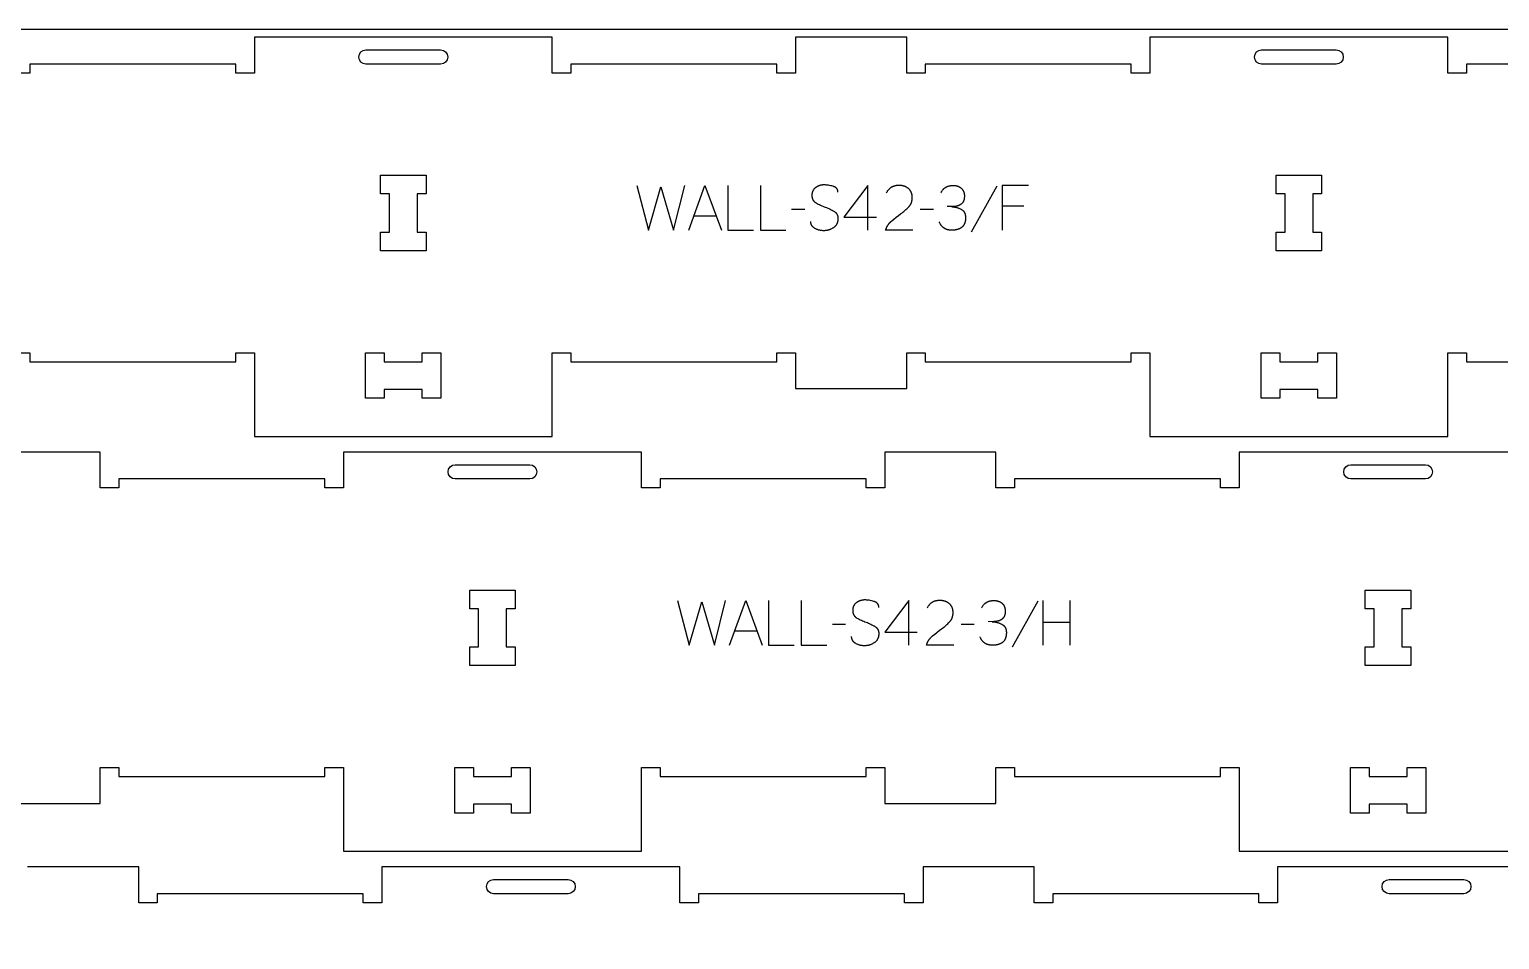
# Model space of a CAD drawing. Extents: x 0 to 4485, y 0 to 10771.
# Drawn here: x 986 to 1971, y 3639 to 4249 of the extents above; entities that cross this region are included whole.
import ezdxf

# ---------------------------------------------------------------- set-up
doc = ezdxf.new("R2010")
doc.units = 0
for name, color, linetype in [('0_SHEET_SPRUCEPLY_2440X122', 1, 'CONTINUOUS'), ('1_ANYTOOL_1MMDEEP_LABELS_S', 2, 'CONTINUOUS'), ('3_ANYTOOL_CUTTHROUGH_INSID', 4, 'CONTINUOUS'), ('4_ANYTOOL_CUTTHROUGH_OUTSI', 5, 'CONTINUOUS')]:
    doc.layers.add(name, color=color, linetype=linetype)

msp = doc.modelspace()

# ---------------------------------------------------------------- linework, layer by layer
at = {"layer": '0_SHEET_SPRUCEPLY_2440X122'}
msp.add_lwpolyline([(371.7, 4249.42), (371.7, 3029.42), (2811.7, 3029.42), (2811.7, 4249.42)], close=True, dxfattribs=at)
at = {"layer": '1_ANYTOOL_1MMDEEP_LABELS_S', "color": 2}
for points in [[(1392.7, 4144.85), (1400.41, 4114.85), (1408.85, 4143.95), (1417.34, 4114.85), (1424.84, 4144.85)], [(1427.41, 4114.85), (1438.3, 4144.85), (1449.35, 4114.85)], [(1453.64, 4144.85), (1453.64, 4114.85), (1470.74, 4114.85)], [(1475.45, 4144.85), (1475.45, 4114.85), (1492.55, 4114.85)], [(1527.44, 4140.26), (1527.44, 4140.45), (1527.43, 4140.54), (1527.43, 4140.63), (1527.42, 4140.72), (1527.41, 4140.81), (1527.4, 4140.9), (1527.39, 4140.99), (1527.37, 4141.07), (1527.36, 4141.16), (1527.34, 4141.24), (1527.32, 4141.33), (1527.3, 4141.41), (1527.28, 4141.49), (1527.26, 4141.57), (1527.23, 4141.65), (1527.21, 4141.73), (1527.18, 4141.81), (1527.15, 4141.88), (1527.12, 4141.96), (1527.09, 4142.03), (1527.05, 4142.1), (1527.01, 4142.18), (1526.98, 4142.25), (1526.94, 4142.32), (1526.9, 4142.39), (1526.85, 4142.45), (1526.81, 4142.52), (1526.77, 4142.59), (1526.72, 4142.65), (1526.67, 4142.71), (1526.62, 4142.78), (1526.57, 4142.84), (1526.51, 4142.9), (1526.46, 4142.96), (1526.4, 4143.02), (1526.34, 4143.08), (1526.28, 4143.13), (1526.22, 4143.19), (1526.16, 4143.24), (1526.09, 4143.3), (1526.03, 4143.35), (1525.96, 4143.4), (1525.89, 4143.45), (1525.82, 4143.5), (1525.74, 4143.55), (1525.67, 4143.6), (1525.59, 4143.64), (1525.52, 4143.69), (1525.44, 4143.73), (1525.36, 4143.78), (1525.27, 4143.82), (1525.1, 4143.9), (1524.93, 4143.98), (1524.75, 4144.05), (1524.56, 4144.12), (1524.36, 4144.18), (1524.16, 4144.25), (1523.35, 4144.47), (1522.55, 4144.66), (1521.76, 4144.82), (1520.99, 4144.95), (1520.61, 4145.01), (1520.24, 4145.06), (1519.86, 4145.1), (1519.49, 4145.13), (1519.13, 4145.16), (1518.77, 4145.17), (1518.41, 4145.18), (1518.05, 4145.19), (1517.86, 4145.19), (1517.66, 4145.18), (1517.47, 4145.17), (1517.28, 4145.16), (1517.09, 4145.14), (1516.9, 4145.12), (1516.71, 4145.1), (1516.53, 4145.07), (1516.34, 4145.04), (1516.16, 4145.01), (1515.98, 4144.97), (1515.8, 4144.93), (1515.62, 4144.89), (1515.44, 4144.84), (1515.26, 4144.79), (1515.08, 4144.73), (1514.91, 4144.67), (1514.74, 4144.61), (1514.56, 4144.55), (1514.39, 4144.48), (1514.22, 4144.4), (1514.05, 4144.33), (1513.89, 4144.25), (1513.72, 4144.16), (1513.56, 4144.08), (1513.39, 4143.99), (1513.23, 4143.89), (1513.07, 4143.79), (1512.91, 4143.69), (1512.75, 4143.59), (1512.59, 4143.48), (1512.44, 4143.37), (1512.29, 4143.25), (1512.14, 4143.13), (1511.99, 4143.01), (1511.86, 4142.89), (1511.72, 4142.76), (1511.59, 4142.63), (1511.47, 4142.5), (1511.35, 4142.36), (1511.24, 4142.22), (1511.13, 4142.08), (1511.02, 4141.93), (1510.92, 4141.78), (1510.83, 4141.63), (1510.74, 4141.47), (1510.65, 4141.32), (1510.57, 4141.15), (1510.5, 4140.99), (1510.43, 4140.82), (1510.36, 4140.65), (1510.3, 4140.48), (1510.25, 4140.3), (1510.2, 4140.12), (1510.15, 4139.94), (1510.11, 4139.75), (1510.07, 4139.57), (1510.04, 4139.37), (1510.01, 4139.18), (1509.99, 4138.98), (1509.97, 4138.78), (1509.96, 4138.58), (1509.95, 4138.37), (1509.95, 4138.16), (1509.96, 4137.94), (1509.96, 4137.73), (1509.98, 4137.53), (1510, 4137.32), (1510.02, 4137.12), (1510.05, 4136.92), (1510.09, 4136.73), (1510.13, 4136.54), (1510.18, 4136.36), (1510.23, 4136.17), (1510.29, 4136), (1510.35, 4135.82), (1510.38, 4135.74), (1510.42, 4135.65), (1510.46, 4135.57), (1510.49, 4135.48), (1510.53, 4135.4), (1510.57, 4135.32), (1510.62, 4135.24), (1510.66, 4135.16), (1510.7, 4135.08), (1510.75, 4135), (1510.8, 4134.93), (1510.85, 4134.85), (1510.9, 4134.78), (1510.95, 4134.7), (1511, 4134.63), (1511.06, 4134.56), (1511.11, 4134.49), (1511.17, 4134.42), (1511.23, 4134.35), (1511.29, 4134.28), (1511.35, 4134.21), (1511.41, 4134.14), (1511.48, 4134.08), (1511.54, 4134.01), (1511.68, 4133.89), (1511.82, 4133.76), (1511.97, 4133.64), (1512.12, 4133.53), (1512.28, 4133.42), (1512.44, 4133.31), (1512.61, 4133.2), (1512.78, 4133.1), (1513.5, 4132.71), (1514.23, 4132.33), (1514.97, 4131.96), (1515.74, 4131.61), (1516.52, 4131.26), (1517.31, 4130.93), (1518.12, 4130.61), (1518.95, 4130.3), (1519.78, 4129.98), (1520.58, 4129.65), (1521.37, 4129.31), (1522.13, 4128.95), (1522.88, 4128.58), (1523.61, 4128.19), (1524.31, 4127.78), (1525, 4127.36), (1525.16, 4127.25), (1525.32, 4127.14), (1525.48, 4127.02), (1525.55, 4126.96), (1525.62, 4126.9), (1525.7, 4126.84), (1525.77, 4126.77), (1525.83, 4126.71), (1525.9, 4126.65), (1525.97, 4126.58), (1526.03, 4126.51), (1526.1, 4126.45), (1526.16, 4126.38), (1526.22, 4126.31), (1526.28, 4126.24), (1526.33, 4126.16), (1526.39, 4126.09), (1526.44, 4126.02), (1526.5, 4125.94), (1526.55, 4125.87), (1526.6, 4125.79), (1526.65, 4125.71), (1526.69, 4125.63), (1526.74, 4125.55), (1526.78, 4125.47), (1526.83, 4125.39), (1526.87, 4125.31), (1526.91, 4125.23), (1526.95, 4125.14), (1526.98, 4125.06), (1527.02, 4124.97), (1527.05, 4124.88), (1527.08, 4124.79), (1527.11, 4124.7), (1527.14, 4124.61), (1527.17, 4124.52), (1527.2, 4124.43), (1527.25, 4124.24), (1527.29, 4124.05), (1527.33, 4123.85), (1527.36, 4123.66), (1527.38, 4123.45), (1527.4, 4123.24), (1527.42, 4123.03), (1527.42, 4122.82), (1527.43, 4122.6), (1527.42, 4122.38), (1527.41, 4122.15), (1527.4, 4121.92), (1527.37, 4121.69), (1527.35, 4121.46), (1527.32, 4121.23), (1527.28, 4121.01), (1527.24, 4120.8), (1527.19, 4120.59), (1527.14, 4120.38), (1527.08, 4120.17), (1527.02, 4119.97), (1526.96, 4119.77), (1526.89, 4119.58), (1526.81, 4119.39), (1526.73, 4119.2), (1526.64, 4119.02), (1526.55, 4118.84), (1526.45, 4118.67), (1526.35, 4118.49), (1526.24, 4118.33), (1526.13, 4118.16), (1526.02, 4118), (1525.89, 4117.84), (1525.77, 4117.69), (1525.64, 4117.54), (1525.5, 4117.4), (1525.36, 4117.25), (1525.21, 4117.12), (1525.06, 4116.98), (1524.9, 4116.85), (1524.74, 4116.73), (1524.57, 4116.6), (1524.4, 4116.48), (1524.22, 4116.37), (1523.86, 4116.15), (1523.5, 4115.94), (1523.13, 4115.75), (1522.76, 4115.57), (1522.39, 4115.4), (1522.01, 4115.25), (1521.82, 4115.18), (1521.63, 4115.11), (1521.43, 4115.05), (1521.24, 4114.99), (1521.05, 4114.93), (1520.85, 4114.88), (1520.66, 4114.83), (1520.46, 4114.78), (1520.26, 4114.74), (1520.06, 4114.7), (1519.86, 4114.67), (1519.66, 4114.64), (1519.46, 4114.61), (1519.26, 4114.58), (1518.85, 4114.54), (1518.44, 4114.51), (1518.03, 4114.5), (1517.62, 4114.5), (1517.21, 4114.52), (1516.81, 4114.54), (1516.41, 4114.58), (1516.01, 4114.63), (1515.62, 4114.7), (1515.24, 4114.78), (1514.85, 4114.87), (1514.48, 4114.97), (1514.11, 4115.09), (1513.74, 4115.21), (1513.37, 4115.35), (1513.02, 4115.51), (1512.66, 4115.67), (1512.31, 4115.85), (1511.97, 4116.05), (1511.8, 4116.15), (1511.63, 4116.25), (1511.48, 4116.36), (1511.32, 4116.47), (1511.18, 4116.58), (1511.03, 4116.69), (1510.9, 4116.81), (1510.77, 4116.93), (1510.64, 4117.06), (1510.52, 4117.18), (1510.41, 4117.31), (1510.3, 4117.45), (1510.24, 4117.51), (1510.19, 4117.58), (1510.14, 4117.65), (1510.09, 4117.72), (1510.04, 4117.79), (1510, 4117.86), (1509.95, 4117.93), (1509.91, 4118.01), (1509.87, 4118.08), (1509.83, 4118.15), (1509.79, 4118.23), (1509.75, 4118.3), (1509.71, 4118.38), (1509.68, 4118.46), (1509.64, 4118.53), (1509.61, 4118.61), (1509.58, 4118.69), (1509.55, 4118.77), (1509.52, 4118.85), (1509.49, 4118.93), (1509.44, 4119.1), (1509.4, 4119.27), (1509.36, 4119.44), (1509.32, 4119.61), (1509.29, 4119.79), (1509.27, 4119.97), (1509.25, 4120.15), (1509.23, 4120.34), (1509.23, 4120.53), (1509.22, 4120.72)], [(1547.45, 4114.85), (1547.5, 4144.89), (1531.47, 4123.5)], [(1577.67, 4114.89), (1559.37, 4114.93), (1559.51, 4115.39), (1559.59, 4115.61), (1559.67, 4115.83), (1559.76, 4116.05), (1559.85, 4116.27), (1559.94, 4116.49), (1560.04, 4116.7), (1560.14, 4116.91), (1560.24, 4117.12), (1560.35, 4117.32), (1560.46, 4117.52), (1560.57, 4117.72), (1560.69, 4117.92), (1560.81, 4118.12), (1560.94, 4118.31), (1561.06, 4118.5), (1561.2, 4118.69), (1561.33, 4118.88), (1561.47, 4119.06), (1561.61, 4119.24), (1561.76, 4119.42), (1561.91, 4119.6), (1562.06, 4119.77), (1562.22, 4119.94), (1562.38, 4120.11), (1562.54, 4120.28), (1562.71, 4120.45), (1562.88, 4120.61), (1563.06, 4120.77), (1563.42, 4121.08), (1564.89, 4122.3), (1566.38, 4123.49), (1567.89, 4124.64), (1569.42, 4125.77), (1570.17, 4126.34), (1570.9, 4126.9), (1571.62, 4127.48), (1572.3, 4128.07), (1572.97, 4128.66), (1573.62, 4129.26), (1574.24, 4129.87), (1574.84, 4130.49), (1574.98, 4130.64), (1575.12, 4130.8), (1575.26, 4130.96), (1575.39, 4131.13), (1575.52, 4131.29), (1575.64, 4131.46), (1575.76, 4131.63), (1575.87, 4131.8), (1575.98, 4131.98), (1576.08, 4132.15), (1576.18, 4132.33), (1576.27, 4132.52), (1576.36, 4132.7), (1576.45, 4132.88), (1576.53, 4133.07), (1576.61, 4133.26), (1576.68, 4133.46), (1576.74, 4133.65), (1576.81, 4133.85), (1576.86, 4134.05), (1576.92, 4134.25), (1576.97, 4134.45), (1577.01, 4134.66), (1577.05, 4134.87), (1577.08, 4135.08), (1577.11, 4135.29), (1577.14, 4135.51), (1577.16, 4135.72), (1577.17, 4135.94), (1577.19, 4136.17), (1577.19, 4136.39), (1577.2, 4136.62), (1577.19, 4136.87), (1577.19, 4137.11), (1577.17, 4137.36), (1577.16, 4137.59), (1577.13, 4137.83), (1577.11, 4138.06), (1577.07, 4138.29), (1577.04, 4138.51), (1577, 4138.73), (1576.95, 4138.95), (1576.9, 4139.16), (1576.84, 4139.37), (1576.78, 4139.57), (1576.71, 4139.77), (1576.64, 4139.97), (1576.56, 4140.16), (1576.48, 4140.35), (1576.4, 4140.54), (1576.3, 4140.72), (1576.21, 4140.9), (1576.11, 4141.07), (1576, 4141.24), (1575.89, 4141.41), (1575.77, 4141.57), (1575.65, 4141.73), (1575.53, 4141.89), (1575.4, 4142.04), (1575.26, 4142.19), (1575.12, 4142.33), (1574.97, 4142.48), (1574.82, 4142.61), (1574.67, 4142.75), (1574.51, 4142.87), (1574.35, 4143), (1574.18, 4143.12), (1574.01, 4143.24), (1573.84, 4143.35), (1573.67, 4143.46), (1573.5, 4143.56), (1573.32, 4143.66), (1573.14, 4143.76), (1572.96, 4143.85), (1572.77, 4143.94), (1572.58, 4144.03), (1572.39, 4144.11), (1572.2, 4144.18), (1572, 4144.25), (1571.81, 4144.32), (1571.61, 4144.38), (1571.4, 4144.44), (1571.2, 4144.5), (1570.99, 4144.55), (1570.78, 4144.6), (1570.56, 4144.64), (1570.35, 4144.68), (1570.13, 4144.71), (1569.9, 4144.74), (1569.68, 4144.77), (1569.45, 4144.79), (1569.22, 4144.81), (1568.99, 4144.83), (1568.76, 4144.84), (1568.28, 4144.85), (1567.91, 4144.84), (1567.55, 4144.83), (1567.2, 4144.8), (1566.85, 4144.77), (1566.51, 4144.72), (1566.18, 4144.67), (1565.85, 4144.6), (1565.53, 4144.53), (1565.22, 4144.44), (1565.06, 4144.4), (1564.91, 4144.35), (1564.76, 4144.3), (1564.61, 4144.24), (1564.46, 4144.19), (1564.32, 4144.13), (1564.17, 4144.07), (1564.03, 4144), (1563.89, 4143.94), (1563.75, 4143.87), (1563.61, 4143.8), (1563.47, 4143.72), (1563.34, 4143.65), (1563.2, 4143.57), (1563.07, 4143.49), (1562.94, 4143.41), (1562.81, 4143.32), (1562.69, 4143.23), (1562.56, 4143.14), (1562.44, 4143.05), (1562.31, 4142.95), (1562.19, 4142.85), (1562.08, 4142.75), (1561.96, 4142.65), (1561.84, 4142.54), (1561.73, 4142.43), (1561.62, 4142.32), (1561.51, 4142.21), (1561.4, 4142.09), (1561.29, 4141.98), (1561.18, 4141.86), (1561.08, 4141.73), (1560.88, 4141.48), (1560.68, 4141.21), (1560.49, 4140.94), (1560.31, 4140.66), (1560.13, 4140.36), (1559.96, 4140.06), (1559.8, 4139.75)], [(1596.35, 4139.92), (1596.51, 4140.22), (1596.68, 4140.51), (1596.85, 4140.8), (1597.02, 4141.07), (1597.21, 4141.34), (1597.4, 4141.59), (1597.59, 4141.84), (1597.69, 4141.96), (1597.8, 4142.07), (1597.9, 4142.19), (1598, 4142.3), (1598.11, 4142.41), (1598.22, 4142.52), (1598.33, 4142.62), (1598.44, 4142.72), (1598.55, 4142.82), (1598.67, 4142.92), (1598.78, 4143.02), (1598.9, 4143.11), (1599.02, 4143.2), (1599.14, 4143.29), (1599.27, 4143.37), (1599.39, 4143.45), (1599.51, 4143.54), (1599.64, 4143.61), (1599.77, 4143.69), (1599.9, 4143.76), (1600.03, 4143.83), (1600.17, 4143.9), (1600.3, 4143.97), (1600.44, 4144.03), (1600.58, 4144.09), (1600.72, 4144.15), (1600.86, 4144.21), (1601, 4144.26), (1601.14, 4144.31), (1601.29, 4144.36), (1601.44, 4144.41), (1601.59, 4144.46), (1601.89, 4144.54), (1602.2, 4144.61), (1602.51, 4144.67), (1602.84, 4144.73), (1603.16, 4144.77), (1603.5, 4144.8), (1603.84, 4144.83), (1604.19, 4144.84), (1604.54, 4144.85), (1604.75, 4144.84), (1604.96, 4144.84), (1605.16, 4144.83), (1605.36, 4144.82), (1605.57, 4144.8), (1605.76, 4144.78), (1605.96, 4144.76), (1606.15, 4144.73), (1606.34, 4144.7), (1606.53, 4144.66), (1606.72, 4144.62), (1606.9, 4144.58), (1607.08, 4144.53), (1607.26, 4144.48), (1607.43, 4144.43), (1607.61, 4144.37), (1607.78, 4144.31), (1607.95, 4144.25), (1608.11, 4144.18), (1608.28, 4144.11), (1608.44, 4144.03), (1608.6, 4143.95), (1608.75, 4143.87), (1608.91, 4143.78), (1609.06, 4143.69), (1609.21, 4143.6), (1609.35, 4143.5), (1609.5, 4143.4), (1609.64, 4143.3), (1609.78, 4143.19), (1609.91, 4143.08), (1610.05, 4142.96), (1610.18, 4142.84), (1610.3, 4142.72), (1610.42, 4142.59), (1610.54, 4142.46), (1610.66, 4142.33), (1610.76, 4142.2), (1610.87, 4142.06), (1610.97, 4141.92), (1611.07, 4141.77), (1611.16, 4141.63), (1611.25, 4141.48), (1611.33, 4141.32), (1611.41, 4141.17), (1611.49, 4141.01), (1611.56, 4140.84), (1611.63, 4140.68), (1611.69, 4140.51), (1611.75, 4140.34), (1611.8, 4140.16), (1611.85, 4139.98), (1611.9, 4139.8), (1611.94, 4139.62), (1611.98, 4139.43), (1612.01, 4139.24), (1612.04, 4139.05), (1612.06, 4138.85), (1612.08, 4138.65), (1612.1, 4138.45), (1612.11, 4138.24), (1612.12, 4138.03), (1612.12, 4137.82), (1612.12, 4137.26), (1612.11, 4136.93), (1612.08, 4136.6), (1612.05, 4136.29), (1612.01, 4135.99), (1611.99, 4135.84), (1611.96, 4135.7), (1611.93, 4135.56), (1611.9, 4135.42), (1611.87, 4135.28), (1611.83, 4135.15), (1611.8, 4135.02), (1611.76, 4134.89), (1611.72, 4134.76), (1611.67, 4134.64), (1611.63, 4134.52), (1611.58, 4134.4), (1611.53, 4134.28), (1611.47, 4134.17), (1611.42, 4134.06), (1611.36, 4133.95), (1611.3, 4133.85), (1611.24, 4133.74), (1611.17, 4133.64), (1611.11, 4133.55), (1611.04, 4133.45), (1610.97, 4133.36), (1610.82, 4133.18), (1610.67, 4133.01), (1610.51, 4132.84), (1610.35, 4132.68), (1610.27, 4132.61), (1610.19, 4132.53), (1610.11, 4132.46), (1610.02, 4132.39), (1609.93, 4132.32), (1609.85, 4132.25), (1609.76, 4132.18), (1609.67, 4132.12), (1609.58, 4132.05), (1609.49, 4131.99), (1609.4, 4131.93), (1609.3, 4131.87), (1609.21, 4131.82), (1609.11, 4131.76), (1609.02, 4131.71), (1608.92, 4131.66), (1608.82, 4131.61), (1608.72, 4131.56), (1608.62, 4131.51), (1608.52, 4131.47), (1608.41, 4131.42), (1608.31, 4131.38), (1608.1, 4131.3), (1607.88, 4131.23), (1607.66, 4131.16), (1607.44, 4131.1), (1607.22, 4131.04), (1607, 4130.98), (1606.77, 4130.93), (1606.54, 4130.88), (1606.31, 4130.84), (1606.08, 4130.8), (1605.84, 4130.77), (1605.61, 4130.74), (1605.37, 4130.72), (1605.13, 4130.7), (1604.88, 4130.68), (1604.64, 4130.67), (1604.39, 4130.66), (1600.68, 4130.62)], [(1633.9, 4144.37), (1616.71, 4113.6)], [(1655.15, 4144.85), (1637.5, 4144.85), (1637.5, 4114.85)], [(1505.2, 4128.73), (1496.41, 4128.65)], [(1591.38, 4128.73), (1582.6, 4128.65)], [(1603.47, 4130.62), (1603.9, 4130.59), (1604.34, 4130.55), (1604.77, 4130.5), (1605.19, 4130.44), (1605.61, 4130.37), (1606.02, 4130.29), (1606.44, 4130.2), (1606.84, 4130.1), (1607.24, 4129.98), (1607.64, 4129.86), (1608.04, 4129.72), (1608.42, 4129.58), (1608.81, 4129.42), (1609.19, 4129.25), (1609.57, 4129.07), (1609.94, 4128.88), (1610.12, 4128.78), (1610.3, 4128.68), (1610.38, 4128.62), (1610.47, 4128.57), (1610.55, 4128.51), (1610.63, 4128.45), (1610.71, 4128.39), (1610.79, 4128.33), (1610.87, 4128.27), (1610.94, 4128.21), (1611.02, 4128.14), (1611.09, 4128.08), (1611.16, 4128.01), (1611.23, 4127.94), (1611.3, 4127.88), (1611.37, 4127.81), (1611.43, 4127.74), (1611.5, 4127.66), (1611.56, 4127.59), (1611.62, 4127.51), (1611.68, 4127.44), (1611.74, 4127.36), (1611.8, 4127.28), (1611.85, 4127.2), (1611.91, 4127.12), (1611.96, 4127.04), (1612.01, 4126.96), (1612.06, 4126.87), (1612.11, 4126.79), (1612.16, 4126.7), (1612.2, 4126.61), (1612.25, 4126.52), (1612.29, 4126.43), (1612.33, 4126.34), (1612.37, 4126.25), (1612.41, 4126.15), (1612.48, 4125.96), (1612.55, 4125.77), (1612.61, 4125.57), (1612.66, 4125.36), (1612.71, 4125.15), (1612.75, 4124.93), (1612.79, 4124.71), (1612.82, 4124.49), (1612.85, 4124.26), (1612.87, 4124.02), (1612.88, 4123.78), (1612.89, 4123.54), (1612.9, 4123.29), (1612.89, 4123.01), (1612.89, 4122.74), (1612.87, 4122.47), (1612.86, 4122.2), (1612.83, 4121.94), (1612.81, 4121.69), (1612.78, 4121.44), (1612.74, 4121.2), (1612.7, 4120.96), (1612.65, 4120.72), (1612.6, 4120.49), (1612.55, 4120.27), (1612.49, 4120.05), (1612.42, 4119.83), (1612.35, 4119.63), (1612.27, 4119.42), (1612.19, 4119.22), (1612.11, 4119.03), (1612.02, 4118.84), (1611.92, 4118.65), (1611.82, 4118.47), (1611.72, 4118.3), (1611.61, 4118.13), (1611.5, 4117.96), (1611.38, 4117.8), (1611.25, 4117.64), (1611.13, 4117.49), (1611.06, 4117.42), (1610.99, 4117.35), (1610.92, 4117.28), (1610.85, 4117.21), (1610.78, 4117.14), (1610.71, 4117.07), (1610.64, 4117.01), (1610.56, 4116.94), (1610.41, 4116.82), (1610.25, 4116.7), (1610.09, 4116.58), (1609.93, 4116.46), (1609.76, 4116.35), (1609.59, 4116.25), (1609.41, 4116.15), (1609.24, 4116.05), (1609.05, 4115.95), (1608.87, 4115.86), (1608.68, 4115.78), (1608.49, 4115.69), (1608.29, 4115.62), (1608.09, 4115.54), (1607.89, 4115.47), (1607.68, 4115.4), (1607.47, 4115.34), (1607.26, 4115.28), (1607.04, 4115.22), (1606.82, 4115.17), (1606.6, 4115.12), (1606.37, 4115.08), (1606.14, 4115.04), (1605.91, 4115), (1605.67, 4114.97), (1605.18, 4114.91), (1604.68, 4114.88), (1604.17, 4114.85), (1603.64, 4114.85), (1603.26, 4114.85), (1602.88, 4114.87), (1602.52, 4114.9), (1602.16, 4114.93), (1601.81, 4114.98), (1601.63, 4115.01), (1601.46, 4115.05), (1601.29, 4115.08), (1601.13, 4115.12), (1600.96, 4115.16), (1600.8, 4115.2), (1600.64, 4115.25), (1600.48, 4115.3), (1600.32, 4115.35), (1600.17, 4115.4), (1600.01, 4115.46), (1599.86, 4115.52), (1599.71, 4115.58), (1599.56, 4115.65), (1599.42, 4115.72), (1599.27, 4115.79), (1599.13, 4115.86), (1598.99, 4115.94), (1598.85, 4116.02), (1598.72, 4116.1), (1598.58, 4116.18), (1598.45, 4116.27), (1598.32, 4116.36), (1598.19, 4116.45), (1598.07, 4116.55), (1597.94, 4116.65), (1597.82, 4116.75), (1597.7, 4116.85), (1597.58, 4116.96), (1597.46, 4117.07), (1597.35, 4117.18), (1597.24, 4117.3), (1597.13, 4117.42), (1597.02, 4117.54), (1596.91, 4117.66), (1596.8, 4117.79), (1596.7, 4117.92), (1596.6, 4118.05), (1596.5, 4118.19), (1596.4, 4118.32), (1596.31, 4118.46), (1596.21, 4118.61), (1596.12, 4118.75), (1596.03, 4118.9), (1595.86, 4119.21), (1595.69, 4119.53), (1595.53, 4119.86), (1595.38, 4120.19), (1595.24, 4120.55)], [(1651.98, 4130.87), (1637.5, 4130.87)], [(1430.88, 4124.4), (1445.8, 4124.4)], [(1531.47, 4123.5), (1553.24, 4123.5)], [(1420.04, 3866.69), (1427.76, 3836.69), (1436.2, 3865.79), (1444.69, 3836.69), (1452.19, 3866.69)], [(1454.76, 3836.69), (1465.64, 3866.69), (1476.7, 3836.69)], [(1480.99, 3866.69), (1480.99, 3836.69), (1498.09, 3836.69)], [(1502.8, 3866.69), (1502.8, 3836.69), (1519.9, 3836.69)], [(1554.79, 3862.1), (1554.78, 3862.29), (1554.78, 3862.38), (1554.77, 3862.48), (1554.77, 3862.57), (1554.76, 3862.66), (1554.75, 3862.74), (1554.73, 3862.83), (1554.72, 3862.92), (1554.71, 3863), (1554.69, 3863.09), (1554.67, 3863.17), (1554.65, 3863.25), (1554.63, 3863.33), (1554.61, 3863.41), (1554.58, 3863.49), (1554.55, 3863.57), (1554.53, 3863.65), (1554.5, 3863.72), (1554.47, 3863.8), (1554.43, 3863.87), (1554.4, 3863.95), (1554.36, 3864.02), (1554.32, 3864.09), (1554.29, 3864.16), (1554.24, 3864.23), (1554.2, 3864.3), (1554.16, 3864.36), (1554.11, 3864.43), (1554.07, 3864.49), (1554.02, 3864.56), (1553.97, 3864.62), (1553.91, 3864.68), (1553.86, 3864.74), (1553.8, 3864.8), (1553.75, 3864.86), (1553.69, 3864.92), (1553.63, 3864.98), (1553.57, 3865.03), (1553.5, 3865.09), (1553.44, 3865.14), (1553.37, 3865.19), (1553.31, 3865.24), (1553.24, 3865.29), (1553.16, 3865.34), (1553.09, 3865.39), (1553.02, 3865.44), (1552.94, 3865.49), (1552.86, 3865.53), (1552.78, 3865.58), (1552.7, 3865.62), (1552.62, 3865.66), (1552.45, 3865.74), (1552.28, 3865.82), (1552.09, 3865.89), (1551.9, 3865.96), (1551.71, 3866.03), (1551.51, 3866.09), (1550.69, 3866.31), (1549.9, 3866.5), (1549.11, 3866.66), (1548.34, 3866.8), (1547.96, 3866.85), (1547.58, 3866.9), (1547.21, 3866.94), (1546.84, 3866.97), (1546.48, 3867), (1546.11, 3867.02), (1545.76, 3867.03), (1545.4, 3867.03), (1545.2, 3867.03), (1545.01, 3867.02), (1544.82, 3867.02), (1544.63, 3867), (1544.44, 3866.99), (1544.25, 3866.97), (1544.06, 3866.94), (1543.88, 3866.92), (1543.69, 3866.89), (1543.51, 3866.85), (1543.32, 3866.82), (1543.14, 3866.78), (1542.96, 3866.73), (1542.79, 3866.68), (1542.61, 3866.63), (1542.43, 3866.58), (1542.26, 3866.52), (1542.08, 3866.46), (1541.91, 3866.39), (1541.74, 3866.32), (1541.57, 3866.25), (1541.4, 3866.17), (1541.23, 3866.09), (1541.07, 3866.01), (1540.9, 3865.92), (1540.74, 3865.83), (1540.58, 3865.73), (1540.42, 3865.64), (1540.26, 3865.54), (1540.1, 3865.43), (1539.94, 3865.32), (1539.79, 3865.21), (1539.63, 3865.09), (1539.48, 3864.98), (1539.34, 3864.85), (1539.2, 3864.73), (1539.07, 3864.6), (1538.94, 3864.47), (1538.82, 3864.34), (1538.7, 3864.2), (1538.58, 3864.06), (1538.47, 3863.92), (1538.37, 3863.77), (1538.27, 3863.62), (1538.18, 3863.47), (1538.09, 3863.32), (1538, 3863.16), (1537.92, 3863), (1537.85, 3862.83), (1537.78, 3862.67), (1537.71, 3862.5), (1537.65, 3862.32), (1537.59, 3862.15), (1537.54, 3861.97), (1537.5, 3861.78), (1537.46, 3861.6), (1537.42, 3861.41), (1537.39, 3861.22), (1537.36, 3861.02), (1537.34, 3860.82), (1537.32, 3860.62), (1537.31, 3860.42), (1537.3, 3860.21), (1537.3, 3860), (1537.3, 3859.79), (1537.31, 3859.58), (1537.32, 3859.37), (1537.34, 3859.16), (1537.37, 3858.96), (1537.4, 3858.77), (1537.44, 3858.57), (1537.48, 3858.39), (1537.52, 3858.2), (1537.58, 3858.02), (1537.63, 3857.84), (1537.7, 3857.66), (1537.73, 3857.58), (1537.77, 3857.49), (1537.8, 3857.41), (1537.84, 3857.33), (1537.88, 3857.24), (1537.92, 3857.16), (1537.96, 3857.08), (1538.01, 3857), (1538.05, 3856.92), (1538.1, 3856.85), (1538.15, 3856.77), (1538.19, 3856.69), (1538.25, 3856.62), (1538.3, 3856.55), (1538.35, 3856.47), (1538.4, 3856.4), (1538.46, 3856.33), (1538.52, 3856.26), (1538.58, 3856.19), (1538.64, 3856.12), (1538.7, 3856.05), (1538.76, 3855.99), (1538.83, 3855.92), (1538.89, 3855.86), (1539.03, 3855.73), (1539.17, 3855.61), (1539.31, 3855.49), (1539.47, 3855.37), (1539.62, 3855.26), (1539.79, 3855.15), (1539.95, 3855.05), (1540.13, 3854.95), (1540.84, 3854.56), (1541.57, 3854.18), (1542.32, 3853.81), (1543.09, 3853.45), (1543.86, 3853.11), (1544.66, 3852.77), (1545.47, 3852.45), (1546.3, 3852.14), (1547.13, 3851.83), (1547.93, 3851.5), (1548.72, 3851.15), (1549.48, 3850.79), (1550.23, 3850.42), (1550.95, 3850.03), (1551.66, 3849.62), (1552.34, 3849.2), (1552.51, 3849.09), (1552.67, 3848.98), (1552.82, 3848.86), (1552.9, 3848.8), (1552.97, 3848.74), (1553.04, 3848.68), (1553.11, 3848.62), (1553.18, 3848.55), (1553.25, 3848.49), (1553.32, 3848.42), (1553.38, 3848.36), (1553.44, 3848.29), (1553.51, 3848.22), (1553.57, 3848.15), (1553.62, 3848.08), (1553.68, 3848.01), (1553.74, 3847.93), (1553.79, 3847.86), (1553.84, 3847.79), (1553.9, 3847.71), (1553.95, 3847.63), (1553.99, 3847.56), (1554.04, 3847.48), (1554.09, 3847.4), (1554.13, 3847.32), (1554.17, 3847.24), (1554.21, 3847.15), (1554.25, 3847.07), (1554.29, 3846.99), (1554.33, 3846.9), (1554.36, 3846.81), (1554.4, 3846.73), (1554.43, 3846.64), (1554.46, 3846.55), (1554.49, 3846.46), (1554.52, 3846.37), (1554.55, 3846.27), (1554.59, 3846.09), (1554.64, 3845.89), (1554.67, 3845.7), (1554.71, 3845.5), (1554.73, 3845.29), (1554.75, 3845.09), (1554.76, 3844.88), (1554.77, 3844.66), (1554.77, 3844.44), (1554.77, 3844.22), (1554.76, 3843.99), (1554.74, 3843.76), (1554.72, 3843.53), (1554.69, 3843.3), (1554.66, 3843.08), (1554.63, 3842.86), (1554.59, 3842.64), (1554.54, 3842.43), (1554.49, 3842.22), (1554.43, 3842.02), (1554.37, 3841.81), (1554.3, 3841.62), (1554.23, 3841.42), (1554.16, 3841.23), (1554.07, 3841.05), (1553.99, 3840.86), (1553.9, 3840.68), (1553.8, 3840.51), (1553.7, 3840.34), (1553.59, 3840.17), (1553.48, 3840), (1553.36, 3839.84), (1553.24, 3839.69), (1553.11, 3839.53), (1552.98, 3839.39), (1552.85, 3839.24), (1552.7, 3839.1), (1552.56, 3838.96), (1552.41, 3838.83), (1552.25, 3838.7), (1552.09, 3838.57), (1551.92, 3838.45), (1551.75, 3838.33), (1551.57, 3838.21), (1551.21, 3837.99), (1550.85, 3837.78), (1550.48, 3837.59), (1550.11, 3837.41), (1549.73, 3837.25), (1549.35, 3837.09), (1549.16, 3837.02), (1548.97, 3836.96), (1548.78, 3836.89), (1548.59, 3836.83), (1548.39, 3836.78), (1548.2, 3836.72), (1548, 3836.67), (1547.81, 3836.63), (1547.61, 3836.59), (1547.41, 3836.55), (1547.21, 3836.51), (1547.01, 3836.48), (1546.81, 3836.45), (1546.61, 3836.42), (1546.2, 3836.38), (1545.79, 3836.36), (1545.38, 3836.35), (1544.97, 3836.35), (1544.56, 3836.36), (1544.15, 3836.39), (1543.75, 3836.43), (1543.36, 3836.48), (1542.97, 3836.54), (1542.58, 3836.62), (1542.2, 3836.71), (1541.82, 3836.81), (1541.45, 3836.93), (1541.08, 3837.06), (1540.72, 3837.2), (1540.36, 3837.35), (1540.01, 3837.52), (1539.66, 3837.7), (1539.31, 3837.89), (1539.15, 3837.99), (1538.98, 3838.09), (1538.82, 3838.2), (1538.67, 3838.31), (1538.52, 3838.42), (1538.38, 3838.54), (1538.25, 3838.65), (1538.11, 3838.78), (1537.99, 3838.9), (1537.87, 3839.03), (1537.75, 3839.16), (1537.64, 3839.29), (1537.59, 3839.36), (1537.54, 3839.42), (1537.49, 3839.49), (1537.44, 3839.56), (1537.39, 3839.63), (1537.35, 3839.7), (1537.3, 3839.78), (1537.26, 3839.85), (1537.21, 3839.92), (1537.17, 3840), (1537.13, 3840.07), (1537.1, 3840.15), (1537.06, 3840.22), (1537.02, 3840.3), (1536.99, 3840.38), (1536.96, 3840.46), (1536.93, 3840.54), (1536.9, 3840.62), (1536.87, 3840.7), (1536.84, 3840.78), (1536.79, 3840.94), (1536.74, 3841.11), (1536.7, 3841.28), (1536.67, 3841.46), (1536.64, 3841.63), (1536.61, 3841.81), (1536.6, 3841.99), (1536.58, 3842.18), (1536.57, 3842.37), (1536.57, 3842.56)], [(1574.8, 3836.69), (1574.84, 3866.73), (1558.81, 3845.35)], [(1605.01, 3836.73), (1586.71, 3836.77), (1586.86, 3837.23), (1586.94, 3837.45), (1587.02, 3837.68), (1587.11, 3837.9), (1587.2, 3838.11), (1587.29, 3838.33), (1587.38, 3838.54), (1587.48, 3838.75), (1587.59, 3838.96), (1587.7, 3839.16), (1587.81, 3839.37), (1587.92, 3839.57), (1588.04, 3839.77), (1588.16, 3839.96), (1588.28, 3840.15), (1588.41, 3840.35), (1588.54, 3840.53), (1588.68, 3840.72), (1588.82, 3840.9), (1588.96, 3841.09), (1589.11, 3841.26), (1589.26, 3841.44), (1589.41, 3841.62), (1589.57, 3841.79), (1589.73, 3841.96), (1589.89, 3842.12), (1590.06, 3842.29), (1590.23, 3842.45), (1590.4, 3842.61), (1590.76, 3842.92), (1592.24, 3844.14), (1593.73, 3845.33), (1595.24, 3846.49), (1596.76, 3847.62), (1597.52, 3848.18), (1598.25, 3848.75), (1598.96, 3849.32), (1599.65, 3849.91), (1600.32, 3850.5), (1600.96, 3851.1), (1601.59, 3851.71), (1602.19, 3852.33), (1602.33, 3852.49), (1602.47, 3852.65), (1602.61, 3852.81), (1602.74, 3852.97), (1602.86, 3853.14), (1602.99, 3853.3), (1603.1, 3853.47), (1603.22, 3853.65), (1603.32, 3853.82), (1603.43, 3854), (1603.53, 3854.18), (1603.62, 3854.36), (1603.71, 3854.54), (1603.8, 3854.73), (1603.88, 3854.92), (1603.95, 3855.11), (1604.02, 3855.3), (1604.09, 3855.49), (1604.15, 3855.69), (1604.21, 3855.89), (1604.26, 3856.09), (1604.31, 3856.3), (1604.36, 3856.5), (1604.4, 3856.71), (1604.43, 3856.92), (1604.46, 3857.13), (1604.48, 3857.35), (1604.51, 3857.57), (1604.52, 3857.79), (1604.53, 3858.01), (1604.54, 3858.23), (1604.54, 3858.46), (1604.54, 3858.71), (1604.53, 3858.96), (1604.52, 3859.2), (1604.5, 3859.44), (1604.48, 3859.67), (1604.45, 3859.9), (1604.42, 3860.13), (1604.38, 3860.35), (1604.34, 3860.57), (1604.3, 3860.79), (1604.24, 3861), (1604.19, 3861.21), (1604.13, 3861.42), (1604.06, 3861.62), (1603.99, 3861.81), (1603.91, 3862.01), (1603.83, 3862.2), (1603.74, 3862.38), (1603.65, 3862.56), (1603.55, 3862.74), (1603.45, 3862.92), (1603.35, 3863.09), (1603.24, 3863.25), (1603.12, 3863.42), (1603, 3863.58), (1602.87, 3863.73), (1602.74, 3863.89), (1602.61, 3864.03), (1602.47, 3864.18), (1602.32, 3864.32), (1602.17, 3864.46), (1602.01, 3864.59), (1601.85, 3864.72), (1601.69, 3864.84), (1601.53, 3864.96), (1601.36, 3865.08), (1601.19, 3865.19), (1601.02, 3865.3), (1600.84, 3865.41), (1600.67, 3865.51), (1600.49, 3865.6), (1600.3, 3865.7), (1600.12, 3865.78), (1599.93, 3865.87), (1599.74, 3865.95), (1599.55, 3866.02), (1599.35, 3866.1), (1599.15, 3866.16), (1598.95, 3866.23), (1598.75, 3866.29), (1598.54, 3866.34), (1598.33, 3866.39), (1598.12, 3866.44), (1597.91, 3866.48), (1597.69, 3866.52), (1597.47, 3866.56), (1597.25, 3866.59), (1597.03, 3866.61), (1596.8, 3866.64), (1596.57, 3866.66), (1596.34, 3866.67), (1596.11, 3866.68), (1595.63, 3866.69), (1595.26, 3866.68), (1594.9, 3866.67), (1594.55, 3866.64), (1594.2, 3866.61), (1593.86, 3866.56), (1593.53, 3866.51), (1593.2, 3866.44), (1592.88, 3866.37), (1592.57, 3866.29), (1592.41, 3866.24), (1592.26, 3866.19), (1592.11, 3866.14), (1591.96, 3866.09), (1591.81, 3866.03), (1591.66, 3865.97), (1591.52, 3865.91), (1591.37, 3865.85), (1591.23, 3865.78), (1591.09, 3865.71), (1590.95, 3865.64), (1590.82, 3865.57), (1590.68, 3865.49), (1590.55, 3865.41), (1590.42, 3865.33), (1590.29, 3865.25), (1590.16, 3865.16), (1590.03, 3865.08), (1589.91, 3864.98), (1589.78, 3864.89), (1589.66, 3864.79), (1589.54, 3864.7), (1589.42, 3864.6), (1589.31, 3864.49), (1589.19, 3864.39), (1589.08, 3864.28), (1588.96, 3864.17), (1588.85, 3864.05), (1588.74, 3863.94), (1588.64, 3863.82), (1588.53, 3863.7), (1588.43, 3863.58), (1588.22, 3863.32), (1588.03, 3863.06), (1587.84, 3862.78), (1587.65, 3862.5), (1587.48, 3862.21), (1587.31, 3861.9), (1587.14, 3861.59)], [(1623.7, 3861.76), (1623.86, 3862.06), (1624.02, 3862.36), (1624.19, 3862.64), (1624.37, 3862.92), (1624.55, 3863.18), (1624.74, 3863.44), (1624.94, 3863.68), (1625.04, 3863.8), (1625.14, 3863.92), (1625.25, 3864.03), (1625.35, 3864.14), (1625.46, 3864.25), (1625.57, 3864.36), (1625.68, 3864.46), (1625.79, 3864.57), (1625.9, 3864.67), (1626.02, 3864.76), (1626.13, 3864.86), (1626.25, 3864.95), (1626.37, 3865.04), (1626.49, 3865.13), (1626.61, 3865.21), (1626.74, 3865.3), (1626.86, 3865.38), (1626.99, 3865.46), (1627.12, 3865.53), (1627.25, 3865.61), (1627.38, 3865.68), (1627.51, 3865.75), (1627.65, 3865.81), (1627.78, 3865.88), (1627.92, 3865.94), (1628.06, 3866), (1628.2, 3866.05), (1628.35, 3866.11), (1628.49, 3866.16), (1628.64, 3866.21), (1628.78, 3866.25), (1628.93, 3866.3), (1629.24, 3866.38), (1629.55, 3866.45), (1629.86, 3866.52), (1630.18, 3866.57), (1630.51, 3866.61), (1630.84, 3866.65), (1631.19, 3866.67), (1631.53, 3866.68), (1631.89, 3866.69), (1632.1, 3866.69), (1632.3, 3866.68), (1632.51, 3866.67), (1632.71, 3866.66), (1632.91, 3866.64), (1633.11, 3866.62), (1633.31, 3866.6), (1633.5, 3866.57), (1633.69, 3866.54), (1633.88, 3866.5), (1634.06, 3866.47), (1634.25, 3866.42), (1634.43, 3866.38), (1634.61, 3866.33), (1634.78, 3866.27), (1634.96, 3866.22), (1635.13, 3866.16), (1635.29, 3866.09), (1635.46, 3866.02), (1635.62, 3865.95), (1635.78, 3865.88), (1635.94, 3865.8), (1636.1, 3865.71), (1636.25, 3865.63), (1636.4, 3865.54), (1636.55, 3865.44), (1636.7, 3865.35), (1636.84, 3865.24), (1636.98, 3865.14), (1637.12, 3865.03), (1637.26, 3864.92), (1637.39, 3864.8), (1637.52, 3864.68), (1637.65, 3864.56), (1637.77, 3864.44), (1637.89, 3864.31), (1638, 3864.17), (1638.11, 3864.04), (1638.22, 3863.9), (1638.32, 3863.76), (1638.41, 3863.62), (1638.51, 3863.47), (1638.6, 3863.32), (1638.68, 3863.17), (1638.76, 3863.01), (1638.83, 3862.85), (1638.91, 3862.69), (1638.97, 3862.52), (1639.04, 3862.35), (1639.09, 3862.18), (1639.15, 3862), (1639.2, 3861.83), (1639.24, 3861.65), (1639.29, 3861.46), (1639.32, 3861.27), (1639.36, 3861.08), (1639.39, 3860.89), (1639.41, 3860.69), (1639.43, 3860.49), (1639.45, 3860.29), (1639.46, 3860.08), (1639.47, 3859.87), (1639.47, 3859.66), (1639.47, 3859.1), (1639.45, 3858.77), (1639.43, 3858.45), (1639.4, 3858.14), (1639.36, 3857.83), (1639.33, 3857.69), (1639.31, 3857.54), (1639.28, 3857.4), (1639.25, 3857.26), (1639.22, 3857.13), (1639.18, 3856.99), (1639.14, 3856.86), (1639.1, 3856.73), (1639.06, 3856.61), (1639.02, 3856.48), (1638.97, 3856.36), (1638.92, 3856.24), (1638.87, 3856.13), (1638.82, 3856.01), (1638.76, 3855.9), (1638.71, 3855.8), (1638.65, 3855.69), (1638.59, 3855.59), (1638.52, 3855.49), (1638.45, 3855.39), (1638.39, 3855.3), (1638.31, 3855.2), (1638.17, 3855.02), (1638.02, 3854.85), (1637.86, 3854.69), (1637.7, 3854.53), (1637.62, 3854.45), (1637.54, 3854.38), (1637.45, 3854.3), (1637.37, 3854.23), (1637.28, 3854.16), (1637.19, 3854.09), (1637.11, 3854.03), (1637.02, 3853.96), (1636.93, 3853.9), (1636.84, 3853.83), (1636.74, 3853.77), (1636.65, 3853.72), (1636.56, 3853.66), (1636.46, 3853.6), (1636.36, 3853.55), (1636.26, 3853.5), (1636.17, 3853.45), (1636.07, 3853.4), (1635.96, 3853.35), (1635.86, 3853.31), (1635.76, 3853.27), (1635.65, 3853.22), (1635.44, 3853.15), (1635.23, 3853.07), (1635.01, 3853), (1634.79, 3852.94), (1634.57, 3852.88), (1634.34, 3852.83), (1634.12, 3852.77), (1633.89, 3852.73), (1633.66, 3852.69), (1633.43, 3852.65), (1633.19, 3852.61), (1632.95, 3852.58), (1632.71, 3852.56), (1632.47, 3852.54), (1632.23, 3852.52), (1631.98, 3852.51), (1631.74, 3852.5), (1628.03, 3852.46)], [(1661.24, 3866.22), (1644.06, 3835.45)], [(1664.71, 3866.69), (1664.71, 3836.69)], [(1683.01, 3836.69), (1683.01, 3866.69)], [(1630.81, 3852.46), (1631.25, 3852.43), (1631.68, 3852.4), (1632.11, 3852.35), (1632.54, 3852.29), (1632.96, 3852.22), (1633.37, 3852.14), (1633.78, 3852.04), (1634.19, 3851.94), (1634.59, 3851.83), (1634.99, 3851.7), (1635.38, 3851.57), (1635.77, 3851.42), (1636.16, 3851.26), (1636.54, 3851.09), (1636.91, 3850.91), (1637.29, 3850.72), (1637.47, 3850.62), (1637.64, 3850.52), (1637.73, 3850.46), (1637.81, 3850.41), (1637.9, 3850.35), (1637.98, 3850.29), (1638.06, 3850.24), (1638.14, 3850.18), (1638.21, 3850.11), (1638.29, 3850.05), (1638.36, 3849.99), (1638.44, 3849.92), (1638.51, 3849.86), (1638.58, 3849.79), (1638.65, 3849.72), (1638.71, 3849.65), (1638.78, 3849.58), (1638.84, 3849.51), (1638.91, 3849.43), (1638.97, 3849.36), (1639.03, 3849.28), (1639.09, 3849.2), (1639.14, 3849.13), (1639.2, 3849.05), (1639.25, 3848.97), (1639.31, 3848.88), (1639.36, 3848.8), (1639.41, 3848.72), (1639.46, 3848.63), (1639.5, 3848.54), (1639.55, 3848.46), (1639.59, 3848.37), (1639.64, 3848.28), (1639.68, 3848.18), (1639.72, 3848.09), (1639.75, 3848), (1639.83, 3847.81), (1639.89, 3847.61), (1639.95, 3847.41), (1640.01, 3847.2), (1640.06, 3846.99), (1640.1, 3846.78), (1640.14, 3846.56), (1640.17, 3846.33), (1640.2, 3846.1), (1640.22, 3845.87), (1640.23, 3845.63), (1640.24, 3845.38), (1640.24, 3845.13), (1640.24, 3844.85), (1640.23, 3844.58), (1640.22, 3844.31), (1640.2, 3844.05), (1640.18, 3843.79), (1640.16, 3843.53), (1640.12, 3843.28), (1640.09, 3843.04), (1640.05, 3842.8), (1640, 3842.57), (1639.95, 3842.34), (1639.89, 3842.11), (1639.83, 3841.89), (1639.77, 3841.68), (1639.7, 3841.47), (1639.62, 3841.26), (1639.54, 3841.06), (1639.46, 3840.87), (1639.37, 3840.68), (1639.27, 3840.49), (1639.17, 3840.31), (1639.07, 3840.14), (1638.96, 3839.97), (1638.84, 3839.8), (1638.73, 3839.64), (1638.6, 3839.49), (1638.47, 3839.34), (1638.41, 3839.26), (1638.34, 3839.19), (1638.27, 3839.12), (1638.2, 3839.05), (1638.13, 3838.98), (1638.06, 3838.92), (1637.98, 3838.85), (1637.91, 3838.79), (1637.76, 3838.66), (1637.6, 3838.54), (1637.44, 3838.42), (1637.27, 3838.31), (1637.11, 3838.2), (1636.94, 3838.09), (1636.76, 3837.99), (1636.58, 3837.89), (1636.4, 3837.8), (1636.22, 3837.71), (1636.03, 3837.62), (1635.84, 3837.54), (1635.64, 3837.46), (1635.44, 3837.38), (1635.24, 3837.31), (1635.03, 3837.25), (1634.82, 3837.18), (1634.61, 3837.12), (1634.39, 3837.07), (1634.17, 3837.01), (1633.95, 3836.97), (1633.72, 3836.92), (1633.49, 3836.88), (1633.25, 3836.84), (1633.02, 3836.81), (1632.53, 3836.76), (1632.03, 3836.72), (1631.51, 3836.7), (1630.99, 3836.69), (1630.6, 3836.69), (1630.23, 3836.71), (1629.86, 3836.74), (1629.5, 3836.78), (1629.15, 3836.83), (1628.98, 3836.86), (1628.81, 3836.89), (1628.64, 3836.92), (1628.47, 3836.96), (1628.31, 3837), (1628.15, 3837.04), (1627.99, 3837.09), (1627.83, 3837.14), (1627.67, 3837.19), (1627.51, 3837.25), (1627.36, 3837.3), (1627.21, 3837.36), (1627.06, 3837.42), (1626.91, 3837.49), (1626.77, 3837.56), (1626.62, 3837.63), (1626.48, 3837.7), (1626.34, 3837.78), (1626.2, 3837.86), (1626.07, 3837.94), (1625.93, 3838.03), (1625.8, 3838.11), (1625.67, 3838.2), (1625.54, 3838.3), (1625.41, 3838.39), (1625.29, 3838.49), (1625.17, 3838.59), (1625.05, 3838.7), (1624.93, 3838.81), (1624.81, 3838.92), (1624.7, 3839.03), (1624.58, 3839.14), (1624.47, 3839.26), (1624.36, 3839.38), (1624.26, 3839.51), (1624.15, 3839.63), (1624.05, 3839.76), (1623.95, 3839.89), (1623.85, 3840.03), (1623.75, 3840.17), (1623.65, 3840.31), (1623.56, 3840.45), (1623.47, 3840.6), (1623.38, 3840.75), (1623.2, 3841.05), (1623.04, 3841.37), (1622.88, 3841.7), (1622.73, 3842.04), (1622.59, 3842.39)], [(1683.01, 3851.99), (1664.71, 3851.99)], [(1458.23, 3846.25), (1473.14, 3846.25)], [(1532.54, 3850.57), (1523.76, 3850.49)], [(1558.81, 3845.35), (1580.59, 3845.35)], [(1618.73, 3850.57), (1609.94, 3850.49)]]:
    msp.add_lwpolyline(points, dxfattribs=at)
at = {"layer": '3_ANYTOOL_CUTTHROUGH_INSID', "color": 4}
for points in [[(1211.21, 4235.67), (1261.21, 4235.67, -1), (1261.21, 4226.17), (1211.21, 4226.17, -1)], [(1811.21, 4235.67), (1861.21, 4235.67, -1), (1861.21, 4226.17), (1811.21, 4226.17, -1)], [(1270.97, 3957.67), (1320.97, 3957.67, -1), (1320.97, 3948.17), (1270.97, 3948.17, -1)], [(1870.97, 3957.67), (1920.97, 3957.67, -1), (1920.97, 3948.17), (1870.97, 3948.17, -1)], [(1296.7, 3679.67), (1346.7, 3679.67, -1), (1346.7, 3670.17), (1296.7, 3670.17, -1)], [(1896.7, 3679.67), (1946.7, 3679.67, -1), (1946.7, 3670.17), (1896.7, 3670.17, -1)]]:
    msp.add_lwpolyline(points, format="xyb", close=True, dxfattribs=at)
for points in [[(1226.96, 4113.63), (1226.96, 4139.13), (1220.96, 4139.13), (1220.96, 4151.63), (1251.46, 4151.63), (1251.46, 4139.13), (1245.46, 4139.13), (1245.46, 4113.63), (1251.46, 4113.63), (1251.46, 4101.13), (1220.96, 4101.13), (1220.96, 4113.63)], [(1826.96, 4113.63), (1826.96, 4139.13), (1820.96, 4139.13), (1820.96, 4151.63), (1851.46, 4151.63), (1851.46, 4139.13), (1845.46, 4139.13), (1845.46, 4113.63), (1851.46, 4113.63), (1851.46, 4101.13), (1820.96, 4101.13), (1820.96, 4113.63)], [(1248.96, 4008.17), (1223.46, 4008.17), (1223.46, 4002.17), (1210.96, 4002.17), (1210.96, 4032.67), (1223.46, 4032.67), (1223.46, 4026.67), (1248.96, 4026.67), (1248.96, 4032.67), (1261.46, 4032.67), (1261.46, 4002.17), (1248.96, 4002.17)], [(1848.96, 4008.17), (1823.46, 4008.17), (1823.46, 4002.17), (1810.96, 4002.17), (1810.96, 4032.67), (1823.46, 4032.67), (1823.46, 4026.67), (1848.96, 4026.67), (1848.96, 4032.67), (1861.46, 4032.67), (1861.46, 4002.17), (1848.96, 4002.17)], [(1286.72, 3835.63), (1286.72, 3861.13), (1280.72, 3861.13), (1280.72, 3873.63), (1311.22, 3873.63), (1311.22, 3861.13), (1305.22, 3861.13), (1305.22, 3835.63), (1311.22, 3835.63), (1311.22, 3823.13), (1280.72, 3823.13), (1280.72, 3835.63)], [(1886.72, 3835.63), (1886.72, 3861.13), (1880.72, 3861.13), (1880.72, 3873.63), (1911.22, 3873.63), (1911.22, 3861.13), (1905.22, 3861.13), (1905.22, 3835.63), (1911.22, 3835.63), (1911.22, 3823.13), (1880.72, 3823.13), (1880.72, 3835.63)], [(1308.72, 3730.17), (1283.22, 3730.17), (1283.22, 3724.17), (1270.72, 3724.17), (1270.72, 3754.67), (1283.22, 3754.67), (1283.22, 3748.67), (1308.72, 3748.67), (1308.72, 3754.67), (1321.22, 3754.67), (1321.22, 3724.17), (1308.72, 3724.17)], [(1908.72, 3730.17), (1883.22, 3730.17), (1883.22, 3724.17), (1870.72, 3724.17), (1870.72, 3754.67), (1883.22, 3754.67), (1883.22, 3748.67), (1908.72, 3748.67), (1908.72, 3754.67), (1921.22, 3754.67), (1921.22, 3724.17), (1908.72, 3724.17)]]:
    msp.add_lwpolyline(points, close=True, dxfattribs=at)
at = {"layer": '4_ANYTOOL_CUTTHROUGH_OUTSI', "color": 5}
for points in [[(2086.46, 4226.17), (1948.46, 4226.17), (1948.46, 4226.17), (1948.46, 4220.17), (1935.96, 4220.17), (1935.96, 4244.17), (1736.46, 4244.17), (1736.46, 4220.17), (1723.96, 4220.17), (1723.96, 4226.17), (1585.96, 4226.17), (1585.96, 4220.17), (1573.46, 4220.17), (1573.46, 4244.17), (1498.96, 4244.17), (1498.96, 4220.17), (1486.46, 4220.17), (1486.46, 4226.17), (1348.46, 4226.17), (1348.46, 4220.17), (1335.96, 4220.17), (1335.96, 4244.17), (1136.46, 4244.17), (1136.46, 4220.17), (1123.96, 4220.17), (1123.96, 4226.17), (985.96, 4226.17), (985.96, 4220.17), (973.46, 4220.17)], [(973.46, 4032.67), (985.96, 4032.67), (985.96, 4026.67), (1123.96, 4026.67), (1123.96, 4032.67), (1136.46, 4032.67), (1136.46, 3976.67), (1335.96, 3976.67), (1335.96, 4032.67), (1336.21, 4032.67), (1348.21, 4032.67), (1348.46, 4032.67), (1348.46, 4026.67), (1486.46, 4026.67), (1486.46, 4032.67), (1498.96, 4032.67), (1498.96, 4008.67), (1573.46, 4008.67), (1573.46, 4032.67), (1585.96, 4032.67), (1585.96, 4026.67), (1723.96, 4026.67), (1723.96, 4032.67), (1736.46, 4032.67), (1736.46, 4032.42), (1736.46, 3976.67), (1935.96, 3976.67), (1935.96, 4032.67), (1936.21, 4032.67), (1948.21, 4032.67), (1948.46, 4032.67), (1948.46, 4026.67), (2086.46, 4026.67)], [(1995.72, 3966.17), (1796.22, 3966.17), (1796.22, 3942.17), (1795.97, 3942.17), (1783.97, 3942.17), (1783.72, 3942.17), (1783.72, 3948.17), (1645.72, 3948.17), (1645.72, 3942.17), (1633.22, 3942.17), (1633.22, 3966.17), (1558.72, 3966.17), (1558.72, 3942.17), (1546.22, 3942.17), (1546.22, 3948.17), (1408.22, 3948.17), (1408.22, 3942.17), (1407.97, 3942.17), (1395.97, 3942.17), (1395.72, 3942.17), (1395.72, 3966.17), (1196.22, 3966.17), (1196.22, 3942.17), (1195.97, 3942.17), (1183.97, 3942.17), (1183.72, 3942.17), (1183.72, 3948.17), (1045.72, 3948.17), (1045.72, 3942.17), (1033.22, 3942.17), (1033.22, 3966.17), (958.72, 3966.17)], [(958.72, 3730.67), (1033.22, 3730.67), (1033.22, 3754.67), (1045.72, 3754.67), (1045.72, 3748.67), (1183.72, 3748.67), (1183.72, 3754.67), (1196.22, 3754.67), (1196.22, 3754.42), (1196.22, 3698.67), (1395.72, 3698.67), (1395.72, 3754.67), (1407.97, 3754.67), (1408.22, 3754.67), (1408.22, 3748.67), (1546.22, 3748.67), (1546.22, 3754.67), (1558.72, 3754.67), (1558.72, 3730.67), (1633.22, 3730.67), (1633.22, 3754.67), (1645.72, 3754.67), (1645.72, 3748.67), (1783.72, 3748.67), (1783.72, 3754.67), (1796.22, 3754.67), (1796.22, 3754.42), (1796.22, 3698.67), (1995.72, 3698.67)], [(2021.45, 3688.17), (1821.95, 3688.17), (1821.95, 3664.17), (1821.7, 3664.17), (1809.7, 3664.17), (1809.45, 3664.17), (1809.45, 3670.17), (1671.45, 3670.17), (1671.45, 3664.17), (1658.95, 3664.17), (1658.95, 3688.17), (1584.45, 3688.17), (1584.45, 3664.17), (1571.95, 3664.17), (1571.95, 3670.17), (1433.95, 3670.17), (1433.95, 3664.17), (1433.7, 3664.17), (1421.7, 3664.17), (1421.45, 3664.17), (1421.45, 3688.17), (1221.95, 3688.17), (1221.95, 3664.17), (1221.7, 3664.17), (1209.7, 3664.17), (1209.45, 3664.17), (1209.45, 3670.17), (1071.45, 3670.17), (1071.45, 3664.17), (1058.95, 3664.17), (1058.95, 3688.17), (984.45, 3688.17)]]:
    msp.add_lwpolyline(points, dxfattribs=at)

doc.saveas('drawing.dxf')
